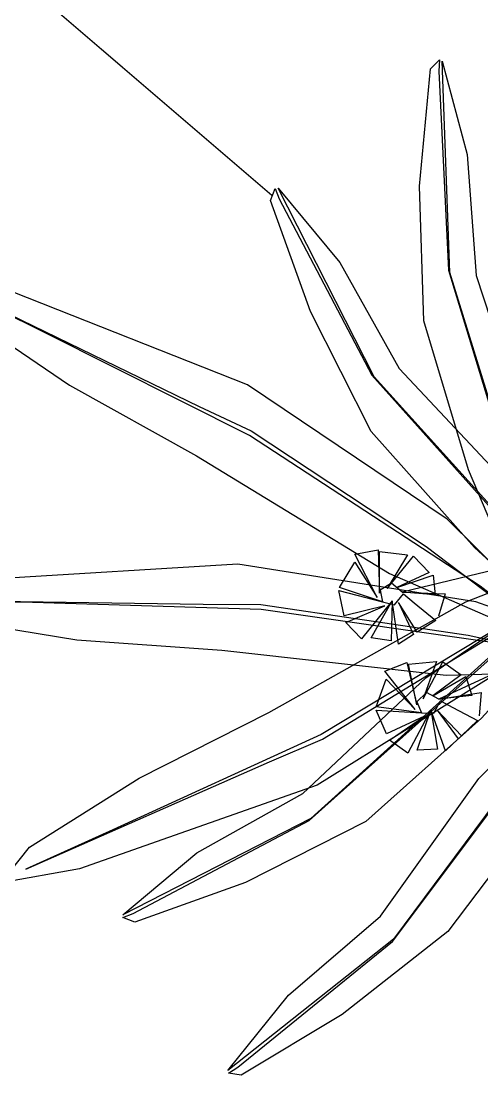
# Model space of a CAD drawing. Header units: millimetres. Extents: x 1658.6 to 1706.6, y -26.2 to 3.6.
# Drawn here: x 1668.3459 to 1668.5281, y 0.4577 to 0.8785 of the extents above; entities that cross this region are included whole.
import ezdxf

# ---------------------------------------------------------------- set-up
doc = ezdxf.new("R2010")
doc.units = ezdxf.units.MM
doc.linetypes.add('DASHED2', pattern=[0.375, 0.25, -0.125])
doc.layers.add('PROJECAO', color=1, linetype='DASHED2')
doc.layers.add('RP_VEGETAÇÃO', color=102, linetype='Continuous')

# ---------------------------------------------------------------- blocks, each defined once
blk = doc.blocks.new('A$C71B65A34')
for p, q in [((33.37470371050404, 24.7855540017099), (36.38275650474861, 32.45192646809029)), ((30.12008681404268, 23.91197268884162), (30.3287865627267, 32.14471784590523)), ((31.89340191564908, 24.88382197003739), (30.35929587690453, 32.00929645787301)), ((30.92582466653857, 31.95957498129974), (43.38439097645959, 20.70345410359869)), ((18.27204272129893, 21.51157983721123), (31.55197705589535, 31.48811926011058)), ((31.86174805954988, 31.57868878168802), (18.38391865222819, 21.56548518947011)), ((25.52099820963667, 25.35817548183513), (31.59614003736578, 31.33572435840506)), ((43.4591601808379, 20.60429979456558), (31.07529988408896, 31.67353639599652)), ((31.07529988408896, 31.67353639599652), (33.38260989048922, 25.22177182652285)), ((35.00572350577704, 30.34645417912952), (23.74960262807781, 17.88788786920895)), ((23.65044831904288, 17.81311866483111), (34.71968492047381, 30.19697896158004)), ((30.00582667523213, 23.00472917360776), (34.79283476015644, 30.05618238508396)), ((32.13751519110656, 29.04604615868175), (28.20718086768193, 25.48303596828328)), ((31.35538016758801, 28.93166152008462), (34.07069430391221, 25.4157056228164)), ((34.6432274946892, 21.38105171955022), (31.35538016758801, 28.93166152008462)), ((31.97475109198649, 29.01599440648124), (48.02157473852321, 24.07478174469088)), ((32.22623268698726, 29.0913666666288), (35.78924287738483, 25.16103234320326)), ((33.79852975171889, 28.83852795431221), (27.48144636746247, 18.33513446706729)), ((31.48192945885921, 28.84793625872362), (29.05009997898424, 23.58087800122303)), ((35.84017530945948, 23.01091472105327), (31.4402288666488, 28.82179583455945)), ((32.23104664750463, 28.8198477746837), (37.04731913345996, 23.94619771886528)), ((48.1312252026646, 24.01648263117249), (32.23104664750463, 28.8198477746837)), ((24.24247431073172, 28.14071172589274), (18.72281766223932, 23.98568587650016)), ((31.3051185511431, 27.81093744320243), (33.04235261065333, 15.67797263430293)), ((35.16799206112137, 27.59419321275073), (33.81463409952312, 21.95290616679313)), ((47.88400232552568, 25.23909918257141), (40.7412228815833, 27.58460810816678)), ((30.87793832223133, 27.260587981546), (25.22360238425381, 18.16117171745918)), ((34.36484959298741, 26.96535813656465), (39.25443382858521, 24.90755943071781)), ((43.75142845482468, 21.81693726667209), (38.26754967205943, 26.95967815075301)), ((27.27188048569952, 18.40008882227175), (32.1186486542797, 26.37031365878238)), ((19.40397179275214, 20.98751213172591), (25.52099820963667, 25.35817548183513)), ((28.20718086768193, 25.48303596828328), (23.60801870805244, 20.32759643747659)), ((28.1027917968554, 25.29350091212382), (27.42695911951705, 24.58260843096514)), ((28.6868556419472, 24.19688158511553), (28.1027917968554, 25.29350091212382)), ((29.34822151888784, 25.46287486360052), (28.3091509356841, 25.3679927311332)), ((29.05009997898424, 23.58087800122303), (29.34822151888784, 25.46287486360052)), ((33.38260989048922, 25.22177182652285), (35.05499330161956, 14.63999385811166)), ((34.07069430391221, 25.4157056228164), (40.76962883990336, 15.15163755435378)), ((35.78924287738483, 25.16103234320326), (40.94468240819105, 20.56187018357332)), ((53.27135042294731, 24.83788682616523), (47.88400232552568, 25.23909918257141)), ((28.46252775272978, 16.00793323717653), (33.37470371050404, 24.7855540017099)), ((29.22029153645463, 25.04313524408144), (29.05009997898424, 23.58087800122303)), ((29.19611433246337, 23.30672147826999), (30.0602293694933, 24.78598182462065)), ((30.0602293694933, 24.78598182462065), (29.22029153645463, 25.04313524408144)), ((33.26068613554709, 15.65635322251637), (31.89340191564908, 24.88382197003739)), ((39.25443382858521, 24.90755943071781), (45.86992844136829, 22.91605739592114)), ((57.42404947253362, 23.73425377727335), (53.27135042294731, 24.83788682616523)), ((27.29179515651822, 24.44043264065249), (26.75113287335217, 23.87172271460486)), ((28.56616607124943, 23.49958490119525), (27.29179515651822, 24.44043264065249)), ((27.42695911951705, 24.58260843096514), (28.56616607124943, 23.49958490119525)), ((28.97890480315755, 23.64856197252402), (28.6868556419472, 24.19688158511553)), ((30.13503452406394, 24.57952260445836), (29.19611433246337, 23.30672147826999)), ((30.71187841166557, 23.76045377516766), (30.13503452406394, 24.57952260445836)), ((18.72281766223932, 23.98568587650016), (15.02671676363752, 19.27234481220103)), ((26.75113287335217, 23.87172271460486), (28.57340648298941, 23.22202783678767)), ((29.0681907812027, 22.88698862355068), (30.71187841166557, 23.76045377516766)), ((31.23377322134866, 13.91518312857579), (30.12008681404268, 23.91197268884162)), ((33.7384528223206, 23.85684551865324), (32.73807838301627, 23.56033029622813)), ((33.81463409952312, 21.95290616679313), (33.7384528223206, 23.85684551865324)), ((37.04731913345996, 23.94619771886528), (43.03234180993923, 15.06079424977224)), ((48.02157473852321, 24.07478174469088), (57.42404947253362, 23.73425377727335)), ((56.9750567437909, 23.58047343721592), (48.1312252026646, 24.01648263117249)), ((28.57340648298941, 23.22202783678767), (26.65576049353103, 22.20299292009531)), ((26.82956846091702, 23.52648167889629), (26.78368404479215, 22.62272577481281)), ((26.78368404479215, 22.62272577481281), (28.57340648298941, 23.22202783678767)), ((28.57340648298941, 23.22202783678767), (26.82956846091702, 23.52648167889629)), ((28.4310021082506, 23.35740911088215), (28.97890480315755, 23.64856197252402)), ((28.44546890864786, 22.80230831355857), (28.4310021082506, 23.35740911088215)), ((29.05009997898424, 23.58087800122303), (29.34213511711643, 23.03257172011809)), ((30.71911882340646, 23.48289671076145), (29.0681907812027, 22.88698862355068)), ((30.61289605310549, 22.23049922951577), (30.71911882340646, 23.48289671076145)), ((32.55030128632871, 23.44687154937492), (32.02675914578185, 22.61740090215608)), ((33.3377968187815, 22.48585369840794), (32.55030128632871, 23.44687154937492)), ((33.69519265460031, 23.4201809030842), (33.81463409952312, 21.95290616679313)), ((34.56922488464807, 23.33248195584793), (33.69519265460031, 23.4201809030842)), ((34.01150673714028, 21.71264973075495), (34.56922488464807, 23.33248195584793)), ((51.85660102131532, 22.72501483114365), (57.07035565468186, 23.20602197493508)), ((57.47398506249965, 23.61581621284131), (56.9750567437909, 23.58047343721592)), ((57.07035565468186, 23.20602197493508), (57.47398506249965, 23.61581621284131)), ((24.86308579114985, 17.52085039084386), (30.00582667523213, 23.00472917360776)), ((27.23260438113675, 21.3839240908037), (28.30307855699039, 22.93767625616238)), ((28.30307855699039, 22.93767625616238), (27.51378269761472, 21.25194335816286)), ((28.44546890864786, 22.80230831355857), (28.70609402295622, 20.7951252347616)), ((28.56732008121662, 20.79172469330524), (28.44546890864786, 22.80230831355857)), ((28.93663679694782, 22.60603758438174), (28.44546890864786, 22.80230831355857)), ((29.34213511711643, 23.03257172011809), (28.93663679694782, 22.60603758438174)), ((34.68301049873753, 23.14466807253166), (34.01150673714028, 21.71264973075495)), ((35.40907612574711, 22.4544135375545), (34.68301049873753, 23.14466807253166)), ((40.97666524571514, 15.22425197253142), (35.84017530945948, 23.01091472105327)), ((45.86992844136829, 22.91605739592114), (51.85660102131532, 22.72501483114365)), ((28.59149728520606, 22.52813845911806), (30.29306730106692, 21.18116022886852)), ((29.94430378750258, 21.24204968395134), (28.59149728520606, 22.52813845911806)), ((28.79785642403431, 22.60263027812744), (30.61289605310549, 22.23049922951577)), ((30.68409122893263, 22.16281525821478), (28.79785642403431, 22.60263027812744)), ((31.92205271046669, 22.45150992998515), (31.50322198722097, 21.78793814811797)), ((33.35598790063978, 21.77842333263061), (31.92205271046669, 22.45150992998515)), ((32.02675914578185, 22.61740090215608), (33.35598790063978, 21.77842333263061)), ((33.73156343815526, 22.0053383921113), (33.3377968187815, 22.48585369840794)), ((33.96825155140869, 21.27599300836846), (35.40907612574711, 22.4544135375545)), ((26.65576049353103, 22.20299292009531), (27.23260438113675, 21.3839240908037)), ((30.29306730106692, 21.18116022886852), (30.68409122893263, 22.16281525821478)), ((31.50322198722097, 21.78793814811797), (33.41743915022425, 21.50765758241596)), ((33.25128146532552, 21.61253236045924), (33.73156343815526, 22.0053383921113)), ((33.81463409952312, 21.95290616679313), (34.20838435674432, 21.47240118789932)), ((35.47052737533114, 22.18364778734258), (33.96825155140869, 21.27599300836846)), ((35.61160459419897, 20.93469624853833), (35.47052737533114, 22.18364778734258)), ((48.46527366534747, 19.17796886804717), (43.75142845482468, 21.81693726667209)), ((18.38391865222819, 21.56548518947011), (12.54630528829739, 14.18681588982235)), ((12.68798148923997, 14.6397736334784), (18.27204272129893, 21.51157983721123)), ((33.41743915022425, 21.50765758241596), (31.64774389817285, 21.46474017258424)), ((31.64774389817285, 21.46474017258424), (31.77972059412514, 20.56949592349065)), ((33.41743915022425, 21.50765758241596), (31.73646540839036, 20.13283920110598)), ((31.77972059412514, 20.56949592349065), (33.41743915022425, 21.50765758241596)), ((33.37416760233464, 21.07101118743321), (33.25128146532552, 21.61253236045924)), ((34.20838435674432, 21.47240118789932), (33.89426006881286, 20.97472037820399)), ((39.87476213923719, 12.78994328181261), (34.6432274946892, 21.38105171955022)), ((15.89303223364777, 16.88168769685035), (19.40397179275214, 20.98751213172591)), ((27.51378269761472, 21.25194335816286), (28.56732008121662, 20.79172469330524)), ((28.70609402295622, 20.7951252347616), (29.94430378750258, 21.24204968395134)), ((32.46253103540357, 19.44258466613019), (33.20802627959347, 21.17587563807138)), ((33.20802627959347, 21.17587563807138), (32.76411010833454, 19.3682192022643)), ((33.37416760233464, 21.07101118743321), (34.02279207268112, 19.15372256584032)), ((33.88737068464798, 19.12321325166294), (33.37416760233464, 21.07101118743321)), ((33.89426006881286, 20.97472037820399), (33.37416760233464, 21.07101118743321)), ((33.57105660210573, 20.83074442399311), (35.50344848481245, 19.84304381991842)), ((35.14951370323024, 19.8344598511062), (33.57105660210573, 20.83074442399311)), ((33.75883369879192, 20.94420317084632), (35.61160459419897, 20.93469624853833)), ((35.69467525556865, 20.88226402322062), (33.75883369879192, 20.94420317084632)), ((35.50344848481245, 19.84304381991842), (35.69467525556865, 20.88226402322062)), ((40.94468240819105, 20.56187018357332), (46.29054088352585, 17.86028860924807)), ((43.38439097645959, 20.70345410359869), (51.76332628988665, 16.42374226356833)), ((51.29139487877137, 16.47397777545711), (43.4591601808379, 20.60429979456558)), ((23.60801870805244, 20.32759643747659), (20.90643713372583, 14.98173796214132)), ((31.73646540839036, 20.13283920110598), (32.46253103540357, 19.44258466613019)), ((34.02279207268112, 19.15372256584032), (35.14951370323024, 19.8344598511062)), ((15.02671676363752, 19.27234481220103), (12.32971911907316, 14.78449354967597)), ((32.76411010833454, 19.3682192022643), (33.88737068464798, 19.12321325166294)), ((51.76332628988665, 16.42374226356833), (48.46527366534747, 19.17796886804717)), ((25.22360238425381, 18.16117171745918), (21.50273592405847, 7.588959855471784)), ((27.48144636746247, 18.33513446706729), (23.24602260069696, 9.0719132740669)), ((26.26942011911979, 16.04380040613841), (27.27188048569952, 18.40008882227175)), ((23.74960262807781, 17.88788786920895), (19.46989078804699, 9.508952555781434)), ((19.52012629993487, 9.980883966896274), (23.65044831904288, 17.81311866483111)), ((22.22411739252584, 12.80700518031972), (24.86308579114985, 17.52085039084386)), ((46.29054088352585, 17.86028860924807), (51.21963140228946, 16.09431241824814)), ((12.54630528829739, 14.18681588982235), (15.89303223364777, 16.88168769685035)), ((51.21963140228946, 16.09431241824814), (51.75856880851462, 16.29529621970277)), ((51.75856880851462, 16.29529621970277), (51.29139487877137, 16.47397777545711)), ((21.50006227446557, 5.198737041058394), (26.26942011911979, 16.04380040613841)), ((25.53723889090088, 10.24712969128632), (28.46252775272978, 16.00793323717653)), ((33.04235261065333, 15.67797263430293), (33.34374420154245, 5.496850669435389)), ((33.26833682345841, 13.09569640178779), (33.26068613554709, 15.65635322251637)), ((40.76962883990336, 15.15163755435378), (45.34272016080968, 6.050378458755403)), ((42.06506884294003, 12.90640825560103), (40.97666524571514, 15.22425197253142)), ((12.32971911907316, 14.78449354967597), (12.42127756506488, 14.21663347250524)), ((20.90643713372583, 14.98173796214132), (19.1404609427268, 10.0526474433791)), ((43.03234180993923, 15.06079424977224), (47.13934416481971, 4.632513349908093)), ((12.42127756506488, 14.21663347250524), (12.68798148923997, 14.6397736334784)), ((35.05499330161956, 14.63999385811166), (34.37344958935728, 3.452857985257197)), ((31.68957610120833, 7.470307943267473), (31.23377322134866, 13.91518312857579)), ((19.46989078804699, 9.508952555781434), (22.22411739252584, 12.80700518031972)), ((33.44675485200787, 1.249585620183552), (33.26833682345841, 13.09569640178779)), ((43.00984979868099, 7.14057183119121), (39.87476213923719, 12.78994328181261)), ((47.22988431660496, 2.244004456929358), (42.06506884294003, 12.90640825560103)), ((19.1404609427268, 10.0526474433791), (19.3414447441819, 9.513710037152576)), ((19.3414447441819, 9.513710037152576), (19.52012629993487, 9.980883966896274)), ((22.46780430020544, 5.358658860553533), (25.53723889090088, 10.24712969128632)), ((23.24602260069696, 9.0719132740669), (21.50006227446557, 5.198737041058394)), ((21.50273592405847, 7.588959855471784), (20.88603791375499, 4.101548762905165)), ((32.6172920979675, 1.773122778744435), (31.68957610120833, 7.470307943267473)), ((46.25691744613322, 2.368242477263265), (43.00984979868099, 7.14057183119121)), ((45.34272016080968, 6.050378458755403), (47.22988431660496, 2.244004456929358)), ((20.88603791375499, 4.101548762905165), (22.46780430020544, 5.358658860553533)), ((33.34374420154245, 5.496850669435389), (33.44675485200787, 1.249585620183552))]:
    blk.add_line(p, q)

msp = doc.modelspace()

# ---------------------------------------------------------------- linework, layer by layer
at = {"layer": 'PROJECAO'}
msp.add_line((1669.014447151719, 0.3215416327736023), (1667.61444715172, 1.521541632773946), dxfattribs=at)

# ---------------------------------------------------------------- block references
at = {"layer": 'RP_VEGETAÇÃO', "xscale": -0.0088920232029605, "yscale": 0.0088920232029605, "zscale": 0.0088920232029605, "rotation": 270}
msp.add_blockref('A$C71B65A34', (1668.3014677515, 0.3522010512640747), dxfattribs=at)

doc.saveas('drawing.dxf')
